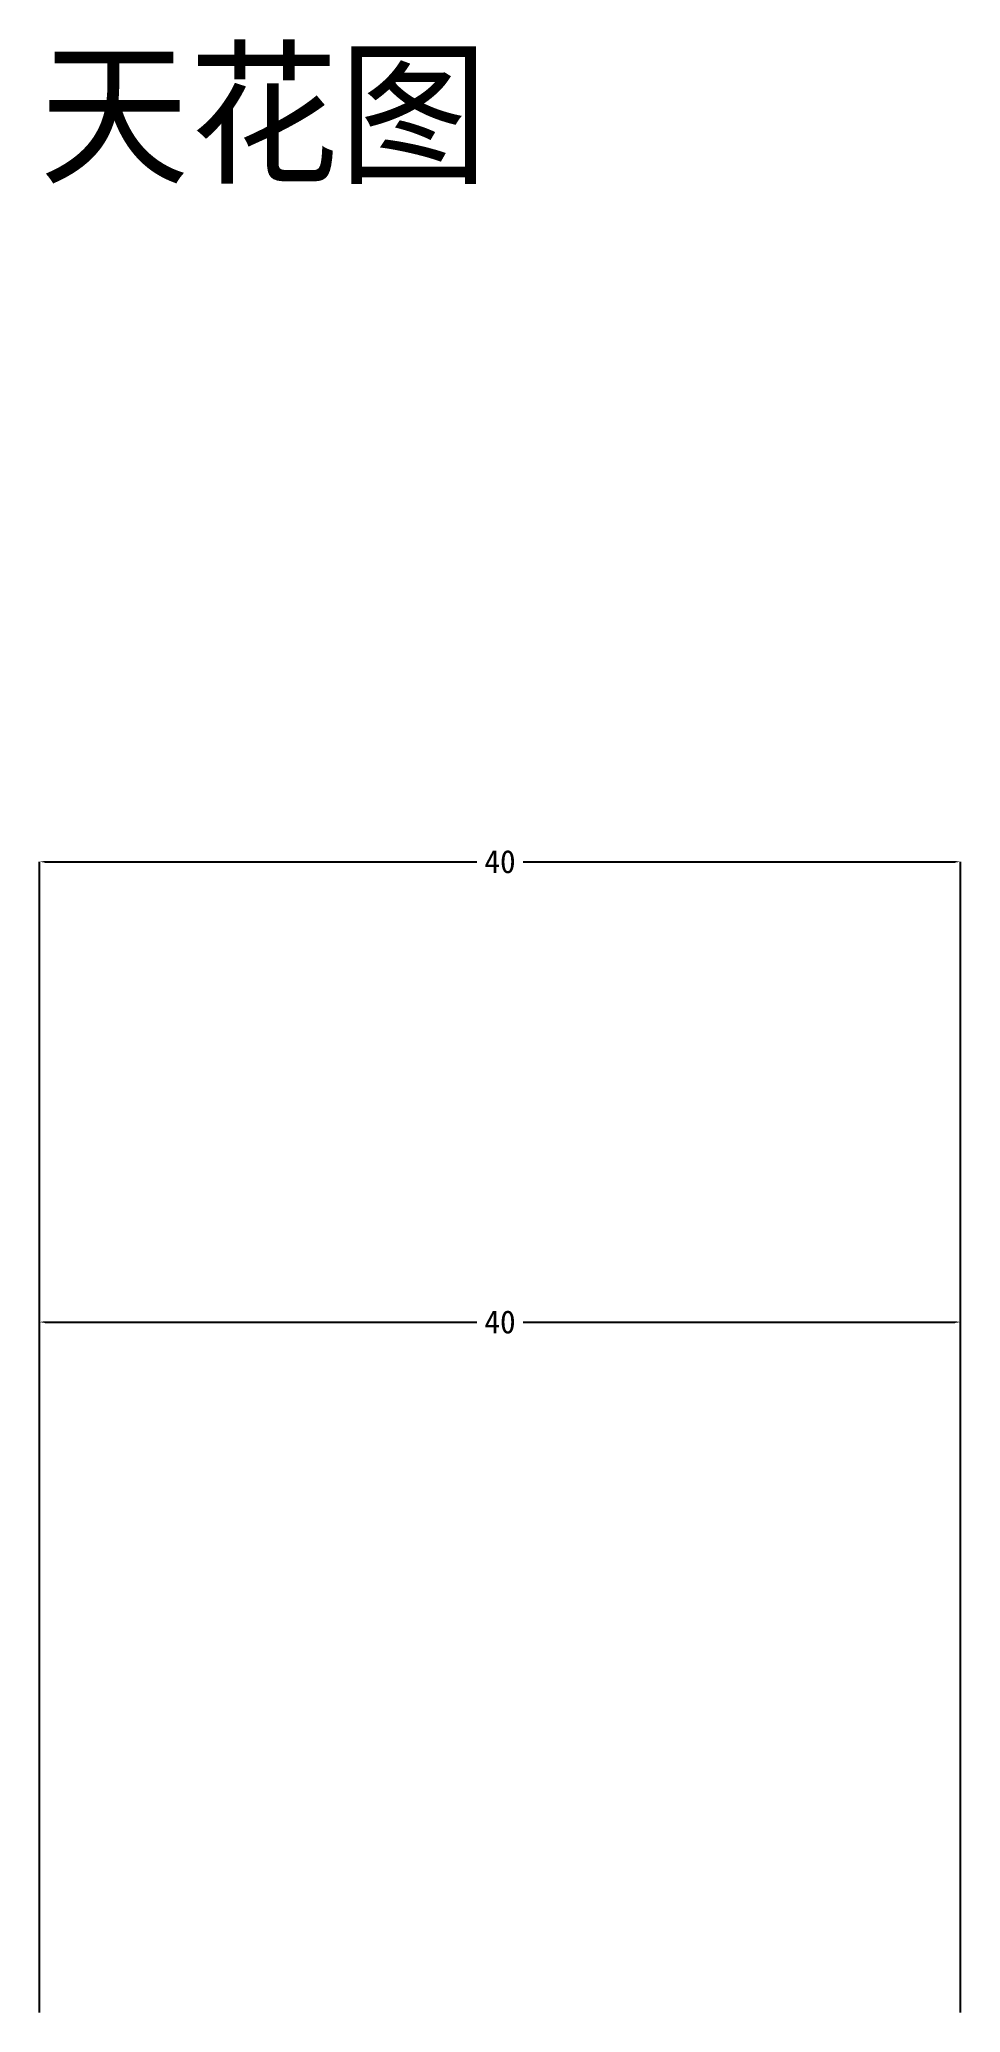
# Model space of a CAD drawing. Header units: metres. Extents: x 0 to 40, y 0 to 85.7.
import ezdxf

# ---------------------------------------------------------------- set-up
doc = ezdxf.new("R2010")
doc.units = ezdxf.units.M
doc.dimstyles.get("Standard").update_dxf_attribs({"dimtxt": 2.5, "dimasz": 2.5, "dimexe": 1.25, "dimexo": 0.625, "dimtad": 1, "dimcen": 2.5, "dimazin": 3, "dimtfac": 1, "dimtmove": 0, "dimatfit": 3})

# ---------------------------------------------------------------- blocks, each defined once
blk = doc.blocks.new('_CLOSEDFILLED')
at = {"color": 0, "linetype": 'BYBLOCK'}
blk.add_solid([(-1, 0.16), (0, 0), (-1, -0.16)], dxfattribs=at)
blk = doc.blocks.new('*D1')
for p, q in [((0, 0), (0, 30)), ((0.25, 30), (19, 30)), ((21, 30), (39.75, 30)), ((40, 0), (40, 30))]:
    blk.add_line(p, q)
at = {"layer": 'Defpoints'}
for p in [(0, 30), (0, 0), (40, 0)]:
    blk.add_point(p, dxfattribs=at)
at = {"xscale": 0.25, "yscale": 0.25, "rotation": 180}
blk.add_blockref('_CLOSEDFILLED', (0, 30), dxfattribs=at)
at = {"xscale": 0.25, "yscale": 0.25}
blk.add_blockref('_CLOSEDFILLED', (40, 30), dxfattribs=at)
at = {"insert": (20, 30), "char_height": 1, "attachment_point": 5}
blk.add_mtext('40', dxfattribs=at)
blk = doc.blocks.new('*D2')
for p, q in [((0, 10), (0, 50)), ((0.25, 50), (19, 50)), ((21, 50), (39.75, 50)), ((40, 10), (40, 50))]:
    blk.add_line(p, q)
at = {"layer": 'Defpoints'}
for p in [(0, 50), (0, 10), (40, 10)]:
    blk.add_point(p, dxfattribs=at)
at = {"xscale": 0.25, "yscale": 0.25, "rotation": 180}
blk.add_blockref('_CLOSEDFILLED', (0, 50), dxfattribs=at)
at = {"xscale": 0.25, "yscale": 0.25}
blk.add_blockref('_CLOSEDFILLED', (40, 50), dxfattribs=at)
at = {"insert": (20, 50), "char_height": 1, "attachment_point": 5}
blk.add_mtext('40', dxfattribs=at)

msp = doc.modelspace()

# ---------------------------------------------------------------- texts
msp.add_text('天花图', height=5).set_placement((0, 80))

# ---------------------------------------------------------------- dimensions: what is measured, and where the dimension line sits
dim = msp.add_linear_dim(base=(0, 50), p1=(0, 10), p2=(40, 10), dimstyle='Standard')
dim.commit()
dim.dimension.update_dxf_attribs({"geometry": '*D2', "text_midpoint": (20, 50)})
dim = msp.add_linear_dim(base=(0, 30), p1=(0, 0), p2=(40, 0), text='安装高度', dimstyle='Standard')
dim.commit()
dim.dimension.update_dxf_attribs({"geometry": '*D1', "text_midpoint": (20, 30)})

doc.saveas('drawing.dxf')
